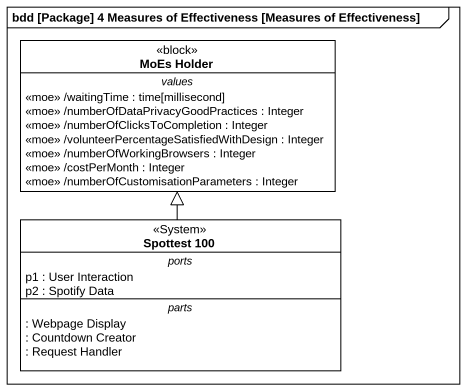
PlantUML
@startuml
mainframe bdd [Package] 4 Measures of Effectiveness [Measures of Effectiveness]
hide circle
hide empty members
class "MoEs Holder" as MoEs_Holder <<block>> {
  -- values --
  <<moe>> /waitingTime : time[millisecond]
  <<moe>> /numberOfDataPrivacyGoodPractices : Integer
  <<moe>> /numberOfClicksToCompletion : Integer
  <<moe>> /volunteerPercentageSatisfiedWithDesign : Integer
  <<moe>> /numberOfWorkingBrowsers : Integer
  <<moe>> /costPerMonth : Integer
  <<moe>> /numberOfCustomisationParameters : Integer
}
class "Spottest 100" as Spottest_100 <<System>> {
  -- ports --
  p1 : User Interaction
  p2 : Spotify Data
  -- parts --
  : Webpage Display
  : Countdown Creator
  : Request Handler
}
Spottest_100 -up-|> MoEs_Holder
@enduml
